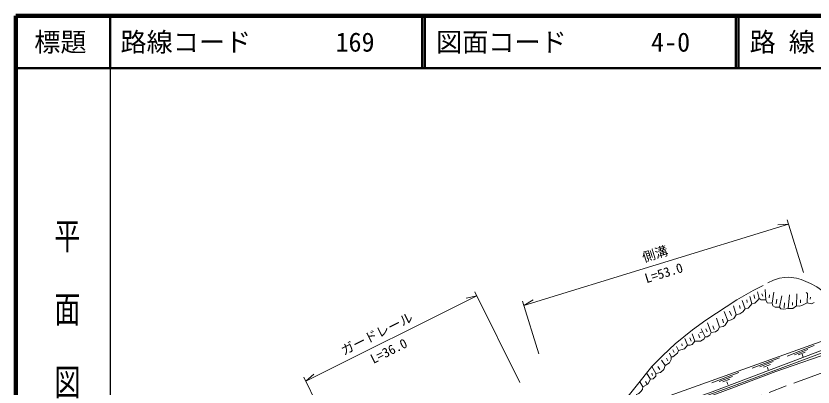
# Model space of a CAD drawing. Units: millimetres, scale not verified. Extents: x 40000 to 680000, y 20000 to 380000.
# Drawn here: x 40000 to 192519, y 308963 to 380000 of the extents above; entities that cross this region are included whole.
import ezdxf
from ezdxf.enums import TextEntityAlignment as Align

# ---------------------------------------------------------------- set-up
doc = ezdxf.new("R2010")
doc.units = ezdxf.units.MM
doc.header["$LTSCALE"] = 1000
doc.linetypes.add('CHAIN', pattern=[18.5, 12, -1.5, 3.5, -1.5])
for name, color, linetype, lineweight in [('M-BGD', 7, 'Continuous', 13), ('M-BMK', 2, 'CHAIN', 13), ('M-STR-HTXT', 7, 'Continuous', 13), ('M-TTL', 2, 'Continuous', 140), ('M-TTL-BAND', 7, 'Continuous', 25), ('M-TTL-LINE', 7, 'Continuous', 50)]:
    doc.layers.add(name, color=color, linetype=linetype, lineweight=lineweight)
doc.layers.add('M-TTL-TXT', color=7, linetype='Continuous')
doc.styles.add('@ＭＳ ゴシック', font='')
doc.styles.add('ＭＳ ゴシック', font='')
doc.styles.get('@ＭＳ ゴシック').set_extended_font_data('@MS Gothic')
doc.styles.get('ＭＳ ゴシック').set_extended_font_data('MS Gothic')

msp = doc.modelspace()

# ---------------------------------------------------------------- linework, layer by layer
at = {"layer": 'M-BGD'}
for p, q in [((181213, 326616), (181382, 325939)), ((181890, 327209), (182190, 325933)), ((182737, 326785), (182906, 326362)), ((184176, 326616), (184092, 326023)), ((186547, 326447), (186117, 324245)), ((187986, 326616), (187732, 323991)), ((189426, 326785), (189345, 324528)), ((178927, 325515), (179498, 323966)), ((179858, 325685), (179943, 325177)), ((180451, 326277), (180836, 324893)), ((184684, 325007), (183753, 325092)), ((185616, 325769), (185446, 324923)), ((187055, 325092), (186980, 324117)), ((188579, 325177), (188579, 324669)), ((190103, 325685), (190103, 325092)), ((192050, 326193), (191966, 325769)), ((175540, 323399), (176218, 321621)), ((176556, 323483), (176895, 322637)), ((177318, 324499), (177825, 322777)), ((178419, 324584), (178588, 323991)), ((174016, 322129), (174609, 320435)), ((175202, 321959), (175371, 321282)), ((172323, 321282), (173000, 319419)), ((173339, 320689), (173593, 320012)), ((169360, 319165), (169868, 317726)), ((170630, 318996), (170884, 318403)), ((171307, 319504), (170884, 319335)), ((171138, 320097), (171900, 318573)), ((171984, 320097), (172238, 319504)), ((168005, 318234), (168513, 316964)), ((168936, 318403), (169190, 317726)), ((165719, 316117), (165973, 315609)), ((167412, 317218), (167497, 316879)), ((187547, 314905), (192734, 316905)), ((191510, 316158), (188986, 315158)), ((164449, 314509), (164703, 314001)), ((180900, 312574), (186087, 314574)), ((191024, 315625), (189687, 315129)), ((190435, 315236), (190609, 314707)), ((162840, 312900), (163179, 312307)), ((163518, 314085), (164195, 313069)), ((184863, 313826), (182339, 312826)), ((184377, 313294), (183040, 312798)), ((183772, 312795), (183947, 312265)), ((160724, 311545), (161401, 310445)), ((161655, 311630), (161824, 311207)), ((173142, 309751), (178329, 311751)), ((159369, 309937), (159962, 309005)), ((160470, 310021), (160808, 309513)), ((177105, 311004), (174581, 310004)), ((176619, 310471), (175282, 309976)), ((176014, 309972), (176189, 309443))]:
    msp.add_line(p, q, dxfattribs=at)
for points in [[(183838, 328902), (184938, 329410), (186124, 329833), (187055, 329918), (187902, 330003), (189341, 329833), (190272, 329579), (192050, 328817), (193236, 328140), (194421, 327293), (195098, 326447), (197088, 322972)], [(182991, 328394), (181044, 327463), (177911, 325685), (171984, 321790), (169444, 319927), (166142, 317218), (163772, 315017), (161655, 312900), (155390, 305026)], [(183330, 327632), (183499, 325685), (183753, 325092)], [(185023, 327124), (184684, 325007), (184854, 324499), (185277, 324245), (186117, 324245)], [(191204, 327039), (191458, 326870), (191373, 325092)], [(174609, 320435), (175320, 320578), (175706, 320821), (176218, 321621), (176878, 321830), (177339, 322117), (177825, 322777), (178485, 322952), (179059, 323338), (179498, 323966), (180081, 324080), (180548, 324584), (180836, 324893), (181364, 324996), (181912, 325532), (182190, 325933), (182585, 325669), (182978, 325631), (183499, 325685)], [(187732, 323991), (188670, 323999), (189345, 324528), (189903, 324429), (190402, 324559), (191373, 325092)], [(192728, 325177), (192474, 325007), (192220, 324923), (191373, 325092)], [(186117, 324245), (186324, 323919), (186955, 323857), (187732, 323991)], [(174609, 320435), (174270, 319843), (173847, 319504), (173000, 319419)], [(144185, 296486), (160255, 302580), (176974, 308732), (185407, 311949), (197184, 316050), (206341, 319663)], [(173000, 319419), (172746, 318911), (172238, 318573), (171900, 318573)], [(169868, 317726), (169360, 317133), (169021, 316964), (168513, 316964)], [(171900, 318573), (171646, 318149), (170968, 317726), (169868, 317726)], [(145947, 297645), (160263, 303008), (176961, 309086), (195965, 316166)], [(166787, 315992), (166566, 315440), (165719, 314763), (165380, 314763)], [(168513, 316964), (167920, 316287), (166787, 315992), (166396, 316710)], [(165042, 315440), (165380, 314763), (165380, 314255), (165042, 313577), (164195, 313069), (163941, 312307), (163343, 311741), (162456, 311541), (161655, 312900)], [(162456, 311541), (162417, 311037), (161909, 310529), (161401, 310445)], [(161401, 310445), (160911, 309520), (159962, 309005)], [(159962, 309005), (159870, 308504), (159528, 308049), (159173, 307750), (158728, 307567), (158668, 307120), (158437, 306665), (158107, 306373), (157888, 306274), (157777, 305818), (157203, 304958), (156499, 304715), (156184, 304250), (155982, 304039)]]:
    msp.add_lwpolyline(points, dxfattribs=at)
msp.add_lwpolyline([(145544, 298297), (156240, 301969), (173216, 308074), (195311, 316388), (194767, 317931), (153966, 303317), (150545, 301927), (148937, 301226), (147591, 300292)], close=True, dxfattribs=at)
at = {"layer": 'M-BMK'}
msp.add_line((136756, 290441), (206934, 316388), dxfattribs=at)
at = {"layer": 'M-STR-HTXT'}
for p, q in [((137204, 324584), (187838, 340152)), ((187838, 340152), (185780, 340042)), ((190690, 330876), (187586, 340974)), ((95442, 310080), (128156, 326408)), ((128156, 326408), (126143, 325963)), ((136419, 309853), (127772, 327178)), ((140055, 315308), (136951, 325406)), ((137204, 324584), (138968, 325650)), ((95442, 310080), (97008, 311420)), ((103705, 293524), (95058, 310850))]:
    msp.add_line(p, q, dxfattribs=at)
at = {"layer": 'M-TTL'}
for p, q in [((40000, 380000), (40000, 20000)), ((680000, 380000), (40000, 380000))]:
    msp.add_line(p, q, dxfattribs=at)
at = {"layer": 'M-TTL-BAND'}
msp.add_line((58000, 370000), (58000, 20000), dxfattribs=at)
at = {"layer": 'M-TTL-LINE'}
for p, q in [((58000, 380000), (58000, 370000)), ((117750, 380000), (117750, 370000)), ((118250, 380000), (118250, 370000)), ((177750, 380000), (177750, 370000)), ((178250, 380000), (178250, 370000)), ((40000, 370000), (680000, 370000))]:
    msp.add_line(p, q, dxfattribs=at)

# ---------------------------------------------------------------- texts
at = {"layer": 'M-STR-HTXT', "style": 'ＭＳ ゴシック'}
for s, rotation, p in [('側溝', 17.09, (160319, 332318)), ('L=53.0', 17.09, (160808, 328306)), ('ガードレール', 26.525, (102988, 314516)), ('L=36.0', 26.525, (108637, 312890))]:
    msp.add_text(s, height=1833, rotation=rotation, dxfattribs=at).set_placement(p, align=Align.BOTTOM_LEFT)
at = {"layer": 'M-TTL-BAND', "style": '@ＭＳ ゴシック', "width": 1.4}
msp.add_text('平  面  図', height=3666, rotation=270, dxfattribs=at).set_placement((49777, 306475), align=Align.MIDDLE_RIGHT)
at = {"layer": 'M-TTL-TXT', "style": 'ＭＳ ゴシック'}
msp.add_text('標題', height=3666, dxfattribs=at).set_placement((48500, 375000), align=Align.MIDDLE_CENTER)
for s, p in [('路線コード', (60000, 375000)), ('169', (101142, 375000)), ('図面コード', (120380, 375000)), ('4-0', (161521, 375000)), ('路 線 名', (180380, 375000))]:
    msp.add_text(s, height=3666, dxfattribs=at).set_placement(p, align=Align.MIDDLE_LEFT)

doc.saveas('drawing.dxf')
